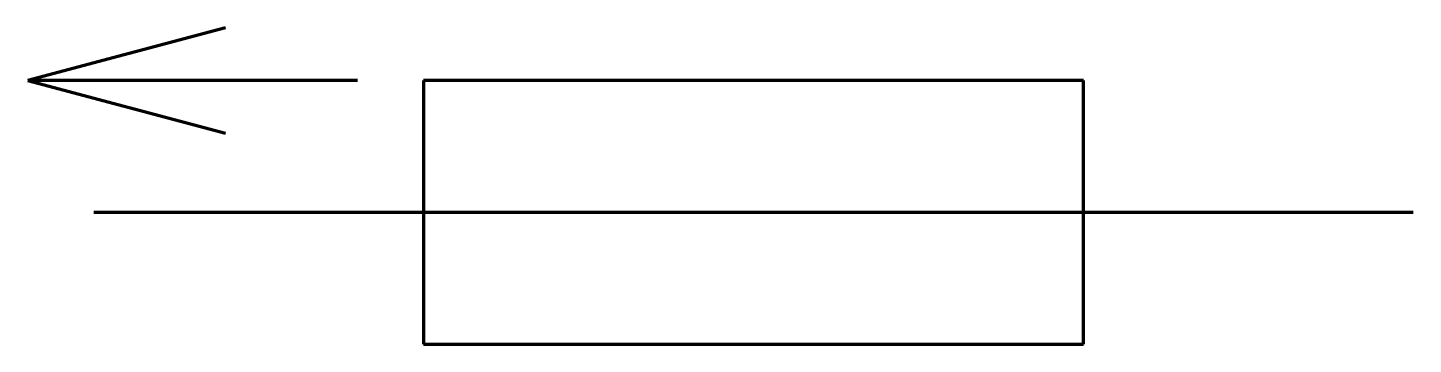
# Model space of a CAD drawing. Header units: millimetres. Extents: x -1 to 20, y -2 to 2.8.
import ezdxf

# ---------------------------------------------------------------- set-up
doc = ezdxf.new("R2010")
doc.units = ezdxf.units.MM
doc.layers.get('0').update_dxf_attribs({"linetype": 'CONTINUOUS', "lineweight": 0})

msp = doc.modelspace()

# ---------------------------------------------------------------- linework, layer by layer
at = {"color": 7, "linetype": 'CONTINUOUS', "lineweight": 70}
for p, q in [((2, 2.8), (-1, 2)), ((4, 2), (-1, 2)), ((-1, 2), (2, 1.2)), ((15, 2), (5, 2)), ((5, 2), (5, -2)), ((15, -2), (15, 2)), ((20, 0), (0, 0)), ((5, -2), (15, -2))]:
    msp.add_line(p, q, dxfattribs=at)

doc.saveas('drawing.dxf')
